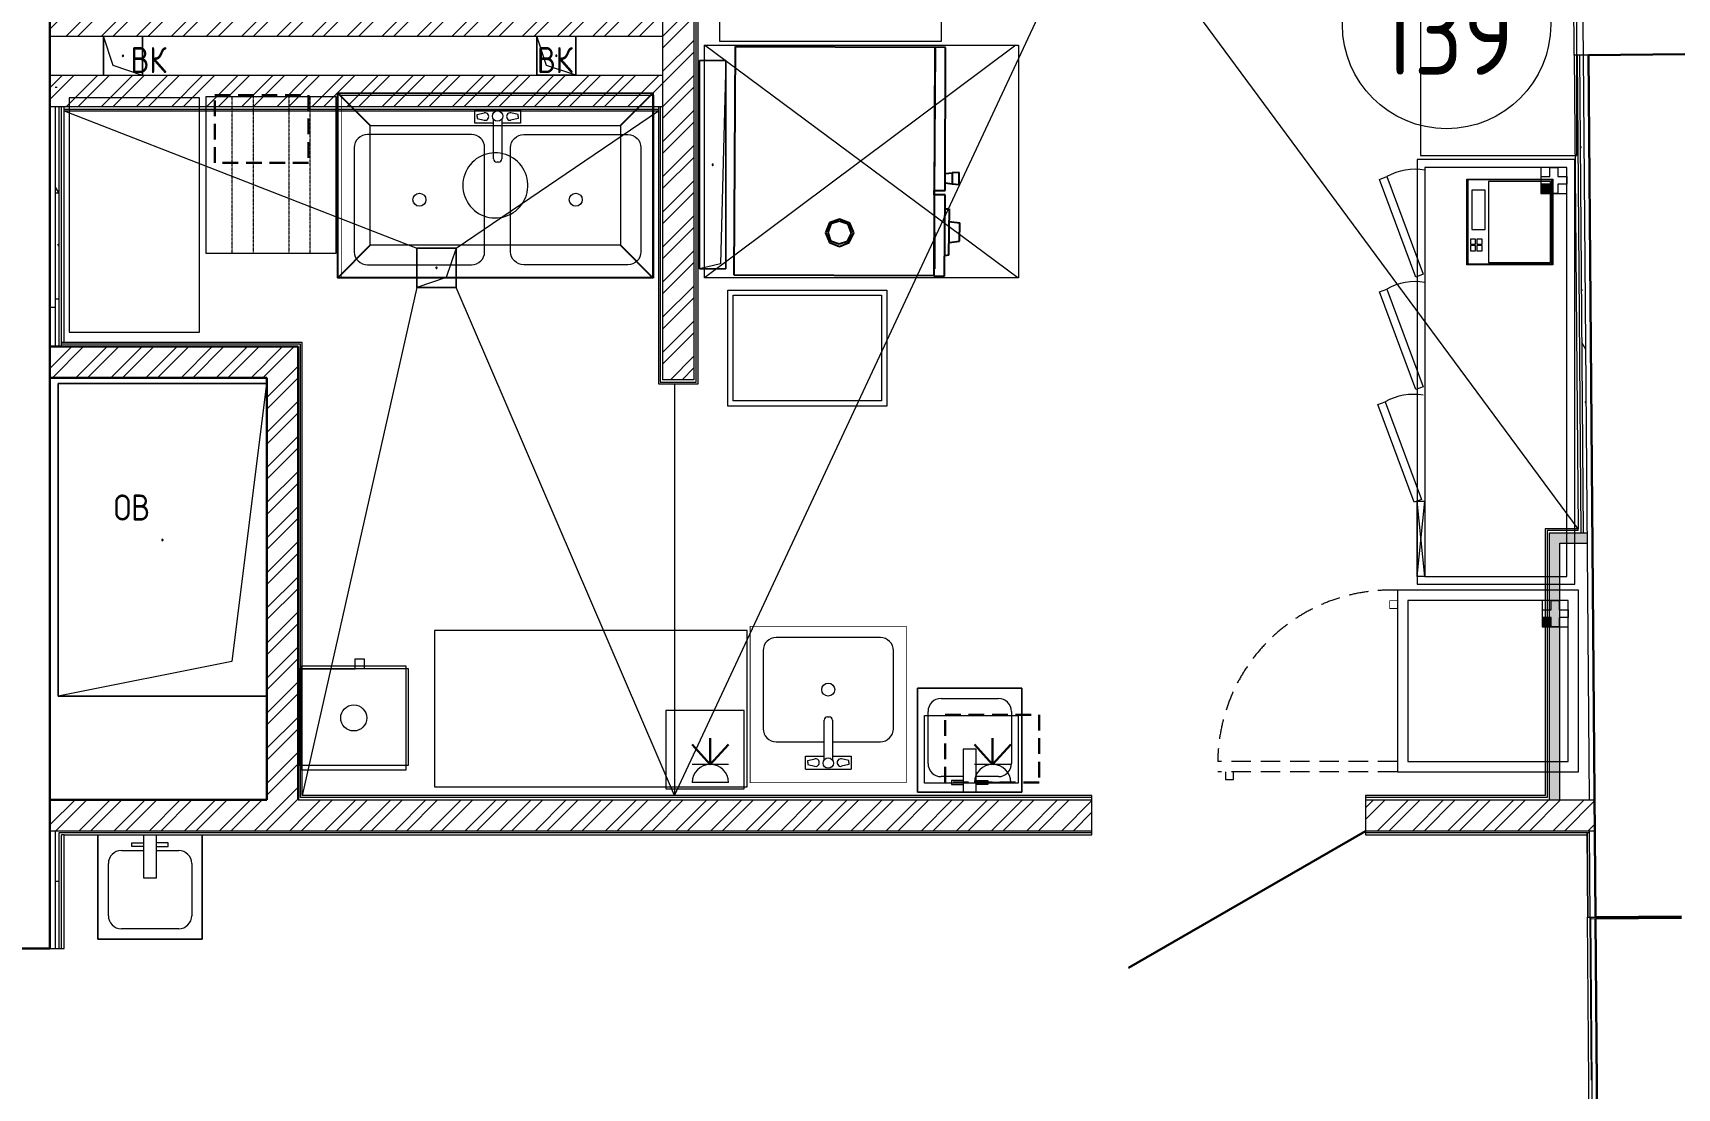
# Model space of a CAD drawing. Header units: millimetres. Extents: x -42533 to 645315, y 3457 to 82611.
# Drawn here: x 75664 to 81975, y 62895 to 66945 of the extents above; entities that cross this region are included whole.
import ezdxf

# ---------------------------------------------------------------- set-up
doc = ezdxf.new("R2010")
doc.units = ezdxf.units.MM
for name, pattern in [('ADSK_Штрих_ш3 п1_5', [4.5, 3, -1.5]), ('JIS_02_1.0', [2, 1, -1]), ('NASCOSTA', [0.375, 0.25, -0.125])]:
    doc.linetypes.add(name, pattern=pattern)
for name, color, linetype, lineweight in [('Аннотация', 7, 'Continuous', 18), ('Двери', 7, 'Continuous', 9), ('ДОНМ_ТХ_(Нейтральное_мебель)', 7, 'Continuous', 0), ('Обобщенные модели', 7, 'Continuous', 18), ('Оборудование', 7, 'Continuous', 18), ('Оборудование пищеблок', 250, 'Continuous', 5), ('Перекрытие', 7, 'Continuous', 18), ('Пищ_ОБорудование', 7, 'Continuous', 0), ('Сантехника', 7, 'Continuous', 18), ('Стены внутренние', 7, 'Continuous', 18), ('Стены наружные', 7, 'Continuous', 18), ('Стены несущие', 7, 'Continuous', 30), ('Стены отделка', 7, 'Continuous', 30), ('Стены штриховка', 7, 'Continuous', 9), ('ТХ Вспомогательное оборудование', 86, 'Continuous', 9), ('ТХ_розетки', 3, 'Continuous', 13), ('ШТРИХОВКА', 252, 'Continuous', 15)]:
    doc.layers.add(name, color=color, linetype=linetype, lineweight=lineweight)
doc.layers.add('Линии', color=7, linetype='Continuous', lineweight=9, true_color=0x00a600)
doc.layers.add('ЭОМ_Лотки рабочие', color=5, linetype='Continuous')
doc.styles.add('GOST Common', font='GOST_Common.ttf', dxfattribs={"width": 0.9, "height": 350})
doc.styles.add('GOST Common_5', font='GOST_Common.ttf', dxfattribs={"width": 0.9, "height": 200})
pattern_1 = [(45, (-31496.66, 188.9), (-67.35192, 67.35192), []), (45, (-31451.76, 188.9), (-67.35192, 67.35192), [])]
pattern_2 = [(0, (557.2, 188.9), (406.4, 101.6), [33.528, -271.272, 33.528, -271.272, -1625.6]), (0, (557.2, 188.9), (406.4, 101.6), [-609.6, 33.528, -576.072, 33.528, -271.272, -711.2]), (0, (557.2, 188.9), (406.4, 101.6), [-1524, 33.528, -169.672, 33.528, -474.472]), (120, (709.6, 239.7), (-291.18818, 301.15272), [33.528, -271.272, 33.528, -271.272, -1625.6]), (120, (709.6, 239.7), (-291.18818, 301.15272), [-609.6, 33.528, -576.072, 33.528, -271.272, -711.2]), (120, (709.6, 239.7), (-291.18818, 301.15272), [-1524, 33.528, -169.672, 33.528, -474.472]), (240, (760.4, 442.9), (-115.21182, -402.75272), [33.528, -271.272, 33.528, -271.272, -1625.6]), (240, (760.4, 442.9), (-115.21182, -402.75272), [-609.6, 33.528, -576.072, 33.528, -271.272, -711.2]), (240, (760.4, 442.9), (-115.21182, -402.75272), [-1524, 33.528, -169.672, 33.528, -474.472])]

# ---------------------------------------------------------------- blocks, each defined once
blk = doc.blocks.new('*U449')
at = {"layer": 'ТХ Вспомогательное оборудование', "color": 0}
blk.add_lwpolyline([(0, 0), (500, 0), (500, 600), (0, 600)], close=True, dxfattribs=at)
at = {"layer": 'ТХ Вспомогательное оборудование', "color": 0, "linetype": 'JIS_02_1.0'}
for points in [[(100, 0), (100, 600)], [(181.5, 600), (181.5, 0)], [(318.5, 600), (318.5, 0)], [(400, 0), (400, 600)]]:
    blk.add_lwpolyline(points, dxfattribs=at)
blk = doc.blocks.new('ТХ пищеблок....')
at = {"layer": 'Пищ_ОБорудование'}
for points in [[(8573.5, 20676.2), (8573.5, 20711.2), (8538.5, 20711.2), (8538.5, 20676.2)], [(8578.4, 19013.2), (8578.4, 19048.2), (8543.4, 19048.2), (8543.4, 19013.2)]]:
    blk.add_hatch(color=8, dxfattribs=at).paths.add_polyline_path(points)
at = {"layer": 'Оборудование', "color": 8}
for p, q in [((8076.8, 22022), (8076.8, 20822)), ((8676.8, 20822), (8676.8, 22022)), ((5328, 20351.7, 2), (5328, 21244.7, 2)), ((5328, 21244.7, 2), (6534, 21244.7, 2)), ((6523.3, 21244.7, 2), (5328, 20351.7, 2)), ((6530.6, 20351.7, 2), (5328, 21244.7, 2)), ((6534, 21244.7, 2), (6534, 20351.7, 2)), ((2889.9, 21043.6), (2889.9, 20143.6)), ((3389.9, 21043.6), (2889.9, 21043.6)), ((3389.9, 20143.6), (3389.9, 21043.6)), ((4446.9, 20946.3), (4446.9, 20996.3)), ((4621.5, 20996.3), (4446.9, 20996.3)), ((4518.3, 20808.8), (4518.3, 20961)), ((4550.1, 20961.2), (4550.1, 20808.8)), ((4621.5, 20996.3), (4621.5, 20946.3)), ((4518.3, 20946.3), (4446.9, 20946.3)), ((4621.5, 20946.3), (4550.1, 20946.3)), ((4537.4, 20796.1), (4531, 20796.1)), ((8076.8, 20822), (8676.8, 20822)), ((6534, 20351.7, 2), (5328, 20351.7, 2)), ((5417.8, 19860.2), (5417.8, 20305.2)), ((5417.8, 20305.2), (6027.8, 20305.2)), ((5437.8, 19880.2), (5437.8, 20285.2)), ((5437.8, 20285.2), (6007.8, 20285.2)), ((6007.8, 20285.2), (6007.8, 19880.2)), ((6027.8, 20305.2), (6027.8, 19860.2)), ((2889.9, 20143.6), (3389.9, 20143.6)), ((6027.8, 19860.2), (5417.8, 19860.2)), ((6007.8, 19880.2), (5437.8, 19880.2)), ((5492.5, 18998.9), (4292.5, 18998.9)), ((4292.5, 18998.9), (4292.5, 18398.9)), ((5492.5, 18398.9), (5492.5, 18998.9)), ((5180.2, 18691.4), (5180.2, 18391.4)), ((5480.2, 18691.4), (5180.2, 18691.4)), ((5480.2, 18391.4), (5480.2, 18691.4)), ((6172.8, 18412.8), (6172.8, 18672.8)), ((6172.8, 18672.8), (6532.8, 18672.8)), ((6532.8, 18672.8), (6532.8, 18412.8)), ((4292.5, 18398.9), (5492.5, 18398.9)), ((5180.2, 18391.4), (5480.2, 18391.4)), ((6532.8, 18412.8), (6172.8, 18412.8))]:
    blk.add_line(p, q, dxfattribs=at)
at = {"layer": 'Оборудование', "color": 8, "linetype": 'ByBlock', "lineweight": -2}
for p, q in [((5442.4, 20362.7), (5446.7, 21240.2)), ((5446.7, 21240.2), (6212.3, 21237.1)), ((6212.3, 21237.1), (6208.1, 20359.5)), ((6213.1, 21232.4), (6210.1, 20687.8)), ((6253.7, 21236.6), (6212.3, 21237.1)), ((6251.5, 20687.3), (6253.7, 21236.6)), ((6251.6, 20716.4), (6278.8, 20713.6)), ((6252.9, 20753.1), (6279.3, 20755)), ((6279.3, 20755), (6278.8, 20713.6)), ((6278.8, 20713.6), (6305.9, 20710.8)), ((6305.7, 20756.9), (6279.3, 20755)), ((6305.9, 20710.8), (6305.7, 20756.9)), ((6210.5, 20670.8), (6210.1, 20687.8)), ((6210.1, 20687.8), (6251.5, 20687.3)), ((6251.9, 20670.3), (6210.5, 20670.8)), ((6210.5, 20670.8), (6210.9, 20386.7)), ((6249.5, 20359), (6251.9, 20670.3)), ((5846.9, 20577.2), (5807.9, 20563.5)), ((5885.9, 20561.7), (5846.9, 20577.2)), ((6250.9, 20616.7), (6267.9, 20617.1)), ((6267.9, 20617.1), (6265.4, 20439.4)), ((5807.9, 20563.5), (5792.4, 20524.5)), ((5792.4, 20524.5), (5808.1, 20488.2)), ((5813.4, 20559.5), (5801.9, 20526.1)), ((5801.9, 20526.1), (5812, 20493.7)), ((5845.7, 20569.7), (5813.4, 20559.5)), ((5879.2, 20558.2), (5845.7, 20569.7)), ((5877.8, 20492.4), (5892.1, 20523.9)), ((5892.1, 20523.9), (5879.2, 20558.2)), ((5883.3, 20488.4), (5901.6, 20525.4)), ((5901.6, 20525.4), (5885.9, 20561.7)), ((6266.2, 20568.2), (6308.3, 20563)), ((6307.7, 20492.5), (6308.3, 20563)), ((5808.1, 20488.2), (5847, 20472.8)), ((5812, 20493.7), (5845.5, 20482.2)), ((5845.5, 20482.2), (5877.8, 20492.4)), ((5847, 20472.8), (5883.3, 20488.4)), ((6267.1, 20488.2), (6307.7, 20492.5)), ((6265.4, 20439.4), (6251.3, 20437)), ((6208.1, 20359.5), (5442.4, 20362.7)), ((6208.1, 20359.5), (6249.5, 20359))]:
    blk.add_line(p, q, dxfattribs=at)
at = {"layer": 'Оборудование', "color": 8, "linetype": 'ADSK_Штрих_ш3 п1_5', "lineweight": 30, "ltscale": 20}
for p, q in [((3448.6, 20793.1), (3448.6, 21053.1)), ((3448.6, 21053.1), (3808.6, 21053.1)), ((3808.6, 21053.1), (3808.6, 20793.1)), ((3808.6, 20793.1), (3448.6, 20793.1)), ((6252.3, 18415), (6252.3, 18675)), ((6252.3, 18675), (6612.3, 18675)), ((6612.3, 18675), (6612.3, 18415)), ((6612.3, 18415), (6252.3, 18415))]:
    blk.add_line(p, q, dxfattribs=at)
at = {"layer": 'Оборудование', "color": 8, "linetype": 'ByBlock', "lineweight": -2}
for points in [[(4045.4, 20936.5), (3920.4, 21061.5)], [(5130.5, 21061.5), (5005.5, 20936.5)], [(4045.4, 20477.4), (3920.4, 20352.4)], [(5130.5, 20352.4), (5005.5, 20477.4)]]:
    blk.add_lwpolyline(points, dxfattribs=at)
blk.add_lwpolyline([(5130.5, 20352.4), (3920.4, 20352.4), (3920.4, 21061.5), (5130.5, 21061.5)], close=True, dxfattribs=at)
at = {"layer": 'Оборудование', "color": 8, "lineweight": 15, "const_width": 3}
blk.add_lwpolyline([(5134.2, 20352.2), (3934.2, 20352.2), (3934.2, 21052.2), (5134.2, 21052.2)], close=True, dxfattribs=at)
at = {"layer": 'Оборудование', "color": 8}
for points in [[(4455.4, 20971.3), (4455.4, 20971.3), (4455.4, 20979.3), (4483.1, 20985.8)], [(4455.4, 20971.3), (4455.4, 20971.3), (4455.4, 20963.3), (4483.1, 20956.9)], [(4613.1, 20971.3), (4613.1, 20971.3), (4613.1, 20979.3), (4585.4, 20985.8)], [(4613.1, 20971.3), (4613.1, 20971.3), (4613.1, 20963.3), (4585.4, 20956.9)], [(4400.4, 20707), (4400.9, 20696.2), (4402.3, 20685.5), (4404.6, 20675), (4407.8, 20664.8), (4411.8, 20654.8), (4416.7, 20645.2), (4422.4, 20636.1), (4428.9, 20627.5), (4436.1, 20619.5), (4444, 20612.2), (4452.4, 20605.5), (4461.4, 20599.6), (4470.9, 20594.5), (4480.7, 20590.2), (4490.9, 20586.8), (4501.4, 20584.3), (4512, 20582.7), (4522.7, 20582), (4533.5, 20582.2), (4544.2, 20583.4), (4554.8, 20585.4), (4565.1, 20588.4), (4575.1, 20592.3), (4584.8, 20597), (4594, 20602.5), (4602.8, 20608.7), (4610.9, 20615.8), (4618.5, 20623.4), (4625.3, 20631.8), (4631.4, 20640.6), (4636.7, 20650), (4641.2, 20659.7), (4644.8, 20669.9), (4647.6, 20680.3), (4649.4, 20690.9), (4650.3, 20701.6), (4650.3, 20712.3), (4649.4, 20723), (4647.6, 20733.6), (4644.8, 20744), (4641.2, 20754.2), (4636.7, 20763.9), (4631.4, 20773.3), (4625.3, 20782.2), (4618.5, 20790.5), (4610.9, 20798.1), (4602.8, 20805.2), (4594, 20811.4), (4584.8, 20817), (4575.1, 20821.7), (4565.1, 20825.5), (4554.8, 20828.5), (4544.2, 20830.5), (4533.5, 20831.7), (4522.7, 20831.9), (4512, 20831.2), (4501.4, 20829.6), (4490.9, 20827.1), (4480.7, 20823.7), (4470.9, 20819.4), (4461.4, 20814.3), (4452.4, 20808.4), (4444, 20801.7), (4436.1, 20794.4), (4428.9, 20786.4), (4422.4, 20777.8), (4416.7, 20768.7), (4411.8, 20759.1), (4407.8, 20749.1), (4404.6, 20738.9), (4402.3, 20728.4), (4400.9, 20717.7), (4400.4, 20707)], [(8668.5, 19176.2), (8668.5, 20806.2), (8063.5, 20806.2), (8063.5, 19176.2), (8668.5, 19176.2)], [(8093.5, 19206.2), (8063.5, 19206.2), (8063.5, 19495.4), (8093.5, 19495.4), (8093.5, 19206.2), (8063.5, 19495.4), (8063.5, 19206.2), (8093.5, 19495.4)], [(8683.4, 18456.2), (8683.4, 19153.2), (7988.4, 19153.2), (7988.4, 18456.2), (8683.4, 18456.2)], [(3772.5, 18481.3), (4192.5, 18481.3), (4192.5, 18851.3), (3772.5, 18851.3), (3772.5, 18481.3), (3772.5, 18851.3), (3987.7, 18851.3), (3987.7, 18889.7), (4022.3, 18889.7), (4022.3, 18851.3)], [(4181.9, 18463), (3781.9, 18463), (3781.9, 18863), (4181.9, 18863), (4181.9, 18463)]]:
    blk.add_lwpolyline(points, dxfattribs=at)
at = {"layer": 'Оборудование', "color": 8, "lineweight": 0}
for points in [[(4434.2, 20902.2), (4034.2, 20902.2, 0.414214), (3984.2, 20852.2), (3984.2, 20452.2, 0.414214), (4034.2, 20402.2), (4434.2, 20402.2, 0.414214), (4484.2, 20452.2), (4484.2, 20852.2, 0.414214)], [(4634.2, 20902.2), (5034.2, 20902.2, -0.414214), (5084.2, 20852.2), (5084.2, 20452.2, -0.414214), (5034.2, 20402.2), (4634.2, 20402.2, -0.414214), (4584.2, 20452.2), (4584.2, 20852.2, -0.414214)]]:
    blk.add_lwpolyline(points, format="xyb", close=True, dxfattribs=at)
at = {"layer": 'Оборудование', "color": 8}
for points in [[(5005.5, 20477.4), (4045.4, 20477.4), (4045.4, 20936.5), (5005.5, 20936.5)], [(8638.5, 19206.2), (8638.5, 20776.2), (8093.5, 20776.2), (8093.5, 19206.2)], [(8059, 20355.4), (7919.2, 20730.1), (7947.3, 20740.6), (8087.1, 20365.8)], [(8059, 19924), (7919.2, 20298.8), (7947.3, 20309.3), (8087.1, 19934.5)], [(8052.6, 19491.3), (7912.7, 19866.1), (7940.9, 19876.5), (8080.7, 19501.8)], [(8643.4, 18496.2), (8643.4, 19113.2), (8028.4, 19113.2), (8028.4, 18496.2)]]:
    blk.add_lwpolyline(points, close=True, dxfattribs=at)
at = {"layer": 'Оборудование', "color": 8, "linetype": 'Continuous', "lineweight": 0}
for points in [[(8254.4, 20401.7), (8254.4, 20731.5), (8584.4, 20731.5), (8584.4, 20401.7)], [(8575.9, 20411), (8575.9, 20721.3), (8338.2, 20721.3), (8338.2, 20411)], [(8273.4, 20688.7), (8273.4, 20537.1), (8324.4, 20537.1), (8324.4, 20688.7)], [(8288.4, 20481.2), (8288.4, 20501.2), (8268.4, 20501.2), (8268.4, 20481.2)], [(8288.4, 20456.2), (8288.4, 20476.2), (8268.4, 20476.2), (8268.4, 20456.2)], [(8313.4, 20481.2), (8313.4, 20501.2), (8293.4, 20501.2), (8293.4, 20481.2)], [(8313.4, 20456.2), (8313.4, 20476.2), (8293.4, 20476.2), (8293.4, 20456.2)]]:
    blk.add_lwpolyline(points, close=True, dxfattribs=at)
at = {"layer": 'Оборудование', "color": 8, "lineweight": 0}
blk.add_lwpolyline([(8580.9, 20405.6), (8580.9, 20728.1), (8258.4, 20728.1), (8258.4, 20405.6)], close=True, dxfattribs=at)
for centre, radius in [((4534.2, 20973.1), 20), ((4234.2, 20652.2), 25), ((4834.2, 20652.2), 25)]:
    blk.add_circle(centre, radius, dxfattribs=at)
at = {"layer": 'Оборудование', "color": 8}
for centre, radius in [((4534.2, 20973.1), 20), ((3981.9, 18663), 50)]:
    blk.add_circle(centre, radius, dxfattribs=at)
for centre, radius, start, end in [((4485.4, 20971.3), 14.6, 260.93384, 99.06616), ((4583.1, 20971.3), 14.6, 80.93384, 279.06616), ((4531, 20808.8), 12.7, 180, 270), ((4537.4, 20808.8), 12.7, 270, 0), ((8056.1, 20544.8), 224.1, 80.38868, 119.06571), ((8056.1, 20113.4), 224.1, 80.38868, 119.06571), ((8049.7, 19680.7), 224.1, 80.38868, 119.06571)]:
    blk.add_arc(centre, radius, start, end, dxfattribs=at)
at = {"layer": 'Оборудование пищеблок', "color": 8}
blk.add_lwpolyline([(6236.6, 21659.1), (6236.6, 21259.1), (5386.6, 21259.1), (5386.6, 21659.1)], close=True, dxfattribs=at)
at = {"layer": 'Пищ_ОБорудование', "color": 8}
for p, q in [((5787.5, 18501.9), (5787.5, 18654.4)), ((5800.2, 18667.1), (5806.6, 18667.1)), ((5819.3, 18654.4), (5819.3, 18502.1)), ((5716.1, 18516.8), (5787.5, 18516.8)), ((5716.1, 18466.8), (5716.1, 18516.8)), ((5819.3, 18516.8), (5890.7, 18516.8)), ((5890.7, 18516.8), (5890.7, 18466.8)), ((5716.1, 18466.8), (5890.7, 18466.8))]:
    blk.add_line(p, q, dxfattribs=at)
for points in [[(8538.5, 20776.2), (8538.5, 20676.2), (8638.5, 20676.2), (8638.5, 20776.2), (8538.5, 20776.2), (8538.5, 20741.2), (8573.5, 20741.2), (8573.5, 20776.2), (8603.5, 20776.2), (8603.5, 20741.2), (8638.5, 20741.2), (8638.5, 20711.2), (8603.5, 20711.2), (8603.5, 20676.2), (8573.5, 20676.2), (8573.5, 20711.2), (8538.5, 20711.2)], [(8543.4, 19113.2), (8543.4, 19013.2), (8643.4, 19013.2), (8643.4, 19113.2), (8543.4, 19113.2), (8543.4, 19078.2), (8578.4, 19078.2), (8578.4, 19113.2), (8608.4, 19113.2), (8608.4, 19078.2), (8643.4, 19078.2), (8643.4, 19048.2), (8608.4, 19048.2), (8608.4, 19013.2), (8578.4, 19013.2), (8578.4, 19048.2), (8543.4, 19048.2)], [(5724.5, 18491.8), (5724.5, 18491.8), (5724.5, 18499.8), (5752.2, 18506.2)], [(5882.2, 18491.8), (5882.2, 18491.8), (5882.2, 18499.8), (5854.5, 18506.2)], [(5724.5, 18491.8), (5724.5, 18491.8), (5724.5, 18483.8), (5752.2, 18477.4)], [(5882.2, 18491.8), (5882.2, 18491.8), (5882.2, 18483.8), (5854.5, 18477.4)]]:
    blk.add_lwpolyline(points, dxfattribs=at)
at = {"layer": 'Пищ_ОБорудование', "color": 8, "lineweight": 15, "ltscale": 10, "const_width": 3}
blk.add_lwpolyline([(7988.4, 19113.2), (7958.4, 19113.2), (7958.4, 19083.2), (7988.4, 19083.2)], dxfattribs=at)
at = {"layer": 'Пищ_ОБорудование', "color": 8, "lineweight": 15, "const_width": 3}
blk.add_lwpolyline([(5503.4, 19015), (6103.4, 19015), (6103.4, 18415), (5503.4, 18415)], close=True, dxfattribs=at)
at = {"layer": 'Пищ_ОБорудование', "color": 8, "lineweight": 0}
for points in [[(6053.4, 18787.6), (6053.4, 18921.7, 0.414214), (6003.4, 18971.7), (5603.4, 18971.7, 0.414214), (5553.4, 18921.7), (5553.4, 18621.7, 0.414214), (5603.4, 18571.7), (5787.5, 18571.7)], [(5819.3, 18571.7), (6003.4, 18571.7, 0.414214), (6053.4, 18621.7), (6053.4, 18787.6)]]:
    blk.add_lwpolyline(points, format="xyb", dxfattribs=at)
at = {"layer": 'Пищ_ОБорудование', "color": 8, "linetype": 'NASCOSTA', "lineweight": 0, "ltscale": 300}
for points in [[(7988.4, 18496.2), (7298.4, 18496.2)], [(7988.4, 18456.2), (7298.4, 18456.2)], [(7328.4, 18456.2), (7328.4, 18426.2), (7358.4, 18426.2), (7358.4, 18456.2)]]:
    blk.add_lwpolyline(points, dxfattribs=at)
at = {"layer": 'Пищ_ОБорудование', "color": 8, "lineweight": 0}
for centre, radius in [((5803.4, 18771.7), 25), ((5803.4, 18490), 20)]:
    blk.add_circle(centre, radius, dxfattribs=at)
at = {"layer": 'Пищ_ОБорудование', "color": 8}
blk.add_circle((5803.4, 18490), 20, dxfattribs=at)
at = {"layer": 'Пищ_ОБорудование', "color": 8, "linetype": 'NASCOSTA', "lineweight": 0, "ltscale": 300}
blk.add_arc((7962.4, 18489.7), 664, 87.75598, 179.43721, dxfattribs=at)
at = {"layer": 'Пищ_ОБорудование', "color": 8}
for centre, radius, start, end in [((5800.2, 18654.4), 12.7, 90, 180), ((5806.6, 18654.4), 12.7, 0, 90), ((5754.5, 18491.8), 14.6, 260.93384, 99.06616), ((5852.2, 18491.8), 14.6, 80.93384, 279.06616)]:
    blk.add_arc(centre, radius, start, end, dxfattribs=at)
at = {"layer": 'ТХ_розетки', "color": 8, "lineweight": 30}
for p, q in [((5280.8, 18561.1), (5350.6, 18485)), ((5350.6, 18485), (5350.6, 18585)), ((5420.4, 18561.1), (5350.6, 18485)), ((6364.6, 18561.1), (6434.4, 18485)), ((6434.4, 18485), (6434.4, 18585)), ((6504.2, 18561.1), (6434.4, 18485))]:
    blk.add_line(p, q, dxfattribs=at)
at = {"layer": 'ТХ_розетки', "color": 8, "lineweight": 0}
for p, q in [((5420.6, 18485), (5280.6, 18485)), ((6504.4, 18485), (6364.4, 18485)), ((5420.6, 18415), (5280.6, 18415)), ((6504.4, 18415), (6364.4, 18415))]:
    blk.add_line(p, q, dxfattribs=at)
for centre in [(5350.6, 18415), (6434.4, 18415)]:
    blk.add_arc(centre, 70, 0, 180, dxfattribs=at)
at = {"layer": 'ДОНМ_ТХ_(Нейтральное_мебель)', "color": 8}
blk.add_blockref('*U449', (3414.8, 20447.1), dxfattribs=at)
blk = doc.blocks.new('1 этаж')
at = {"layer": 'Стены внутренние', "lineweight": 9}
h = blk.add_hatch(dxfattribs=at)
h.set_pattern_fill('FP_12', color=8, style=0, pattern_type=2)
h.set_pattern_definition(pattern_2)
h.paths.add_polyline_path([(55423.616, 32747.616), (55438.616, 32747.738), (55423.852, 34573.14), (55408.859, 34572.302), (55423.264, 32791.236)])
h.paths.add_polyline_path([(55394.376, 36362.96), (55409.375, 36363.243), (55406.559, 36633.544), (55392.19, 36633.27), (55394.375, 36363.082)])
h = blk.add_hatch(dxfattribs=at)
h.set_pattern_fill('FP_12', color=8, style=0, pattern_type=2)
h.set_pattern_definition(pattern_2)
h.paths.add_polyline_path([(49558.085, 33374.461), (49564.085, 33374.461), (49573.085, 33434.461), (49573.085, 34446.182), (49565.585, 34446.182), (49565.585, 34455.182), (49558.085, 34455.182), (49558.085, 33412.818)])
at = {"layer": 'Стены внутренние'}
for points in [[(55333.526, 31715.182), (55333.526, 32739.646), (55293.526, 32739.646), (55293.526, 31715.182)], [(55333.526, 32699.646), (55439.005, 32699.646), (55438.681, 32739.646), (55333.526, 32739.646)]]:
    blk.add_hatch(color=8, dxfattribs=at).paths.add_polyline_path(points)
at = {"layer": 'Стены внутренние', "lineweight": 9}
h = blk.add_hatch(dxfattribs=at)
h.set_pattern_fill('FP_12', color=8, style=0, pattern_type=2)
h.set_pattern_definition(pattern_2)
h.paths.add_polyline_path([(49573.085, 23217.02), (49573.085, 26451.22), (49558.085, 26451.22), (49558.085, 23217.02)])
h.paths.add_polyline_path([(49573.085, 27501.22), (49573.085, 30093.902), (49558.085, 30093.902), (49558.085, 27501.22)])
h.paths.add_polyline_path([(49573.085, 31143.902), (49573.085, 31600.182), (49558.085, 31600.182), (49558.085, 31143.902)])
at = {"layer": 'Стены штриховка'}
h = blk.add_hatch(dxfattribs=at)
h.set_pattern_fill('ANSI32', color=8, scale=10)
h.set_pattern_definition(pattern_1)
h.paths.add_polyline_path([(52009.727, 36756.005), (51889.727, 36758.034), (51889.727, 33327.305), (52009.727, 33327.305)])
h.paths.add_polyline_path([(51889.727, 34752.838), (51882.778, 34765.182), (49538.085, 34765.182), (49538.085, 34645.182), (51889.727, 34645.182)])
h.paths.add_polyline_path([(51889.727, 34495.182), (49538.085, 34495.182), (49538.085, 34375.182), (51889.727, 34375.182)])
h = blk.add_hatch(dxfattribs=at)
h.set_pattern_fill('ANSI32', color=8, scale=10)
h.set_pattern_definition(pattern_1)
h.paths.add_polyline_path([(49766.017, 33334.461), (50370.193, 33334.512), (50369.473, 33454.461), (49538.085, 33454.461), (49538.085, 33334.461), (49569.473, 33334.461)])
h = blk.add_hatch(dxfattribs=at)
h.set_pattern_fill('ANSI32', color=8, scale=10)
h.set_pattern_definition(pattern_1)
h.paths.add_polyline_path([(53537.398, 31715.182), (50490.657, 31715.182), (50490.657, 31595.182), (53537.398, 31595.182)])
h.paths.add_polyline_path([(55466.968, 31715.182), (54587.398, 31715.182), (54587.398, 31595.182), (55467.776, 31595.182)])
h.paths.add_polyline_path([(50370.193, 31595.182), (50490.193, 31595.182), (50490.193, 33454.461), (50370.193, 33454.461), (50370.193, 31715.182)])
h = blk.add_hatch(dxfattribs=at)
h.set_pattern_fill('ANSI32', color=8, scale=10)
h.set_pattern_definition(pattern_1)
h.paths.add_polyline_path([(49766.017, 31595.182), (50370.193, 31595.182), (50369.473, 31715.182), (49538.085, 31715.182), (49538.085, 31595.182)])
at = {"layer": 'Двери', "color": 8, "lineweight": 30}
blk.add_line((54587.398, 31595.182), (53678.071, 31070.182), dxfattribs=at)
at = {"layer": 'Линии', "color": 8}
blk.add_circle((54898.772, 34690.65), 400, dxfattribs=at)
at = {"layer": 'Обобщенные модели', "color": 8}
for p, q in [((49743.085, 34495.182), (49743.085, 34645.182)), ((49780.585, 34532.682), (49743.085, 34645.182)), ((49743.085, 34645.182), (49743.085, 34495.182)), ((49893.085, 34645.182), (49893.085, 34495.182)), ((49893.085, 34495.182), (49893.085, 34645.182)), ((51406.648, 34495.52), (51406.648, 34645.182)), ((51406.648, 34645.182), (51406.648, 34495.52)), ((51444.148, 34533.02), (51406.761, 34645.182)), ((51556.648, 34645.182), (51556.648, 34495.52)), ((51556.648, 34495.52), (51556.648, 34645.182)), ((49893.085, 34495.182), (49780.585, 34532.682)), ((51556.648, 34495.52), (51444.148, 34533.02)), ((52031.777, 33752.232), (52031.777, 34552.232)), ((52031.777, 34552.232), (52131.777, 34552.232)), ((52131.777, 34552.232), (52031.777, 34552.232)), ((52031.777, 34552.232), (52031.777, 33752.232)), ((52131.777, 34552.232), (52111.777, 33772.232)), ((52131.777, 34552.232), (52131.777, 33752.232)), ((52131.777, 33752.232), (52131.777, 34552.232)), ((51556.648, 34495.52), (51406.648, 34495.52)), ((51406.648, 34495.52), (51556.648, 34495.52)), ((50946.648, 33681.63), (50946.648, 33831.63)), ((50946.648, 33831.63), (51096.648, 33831.63)), ((51096.648, 33831.63), (51059.148, 33719.13)), ((51096.648, 33831.63), (51096.648, 33681.63)), ((52111.777, 33772.232), (52031.777, 33752.232)), ((51059.148, 33719.13), (50946.648, 33681.63)), ((52131.777, 33752.232), (52031.777, 33752.232)), ((52031.777, 33752.232), (52131.777, 33752.232)), ((51096.648, 33681.63), (50946.648, 33681.63)), ((49569.473, 32112.278), (49569.473, 33312.278)), ((49569.473, 33312.278), (50369.473, 33312.278)), ((50369.473, 33312.278), (49569.473, 33312.278)), ((49569.473, 33312.278), (49569.473, 32112.278)), ((50369.473, 33312.278), (50236.139, 32245.611)), ((50369.473, 33312.278), (50369.473, 32112.278)), ((50369.473, 32112.278), (50369.473, 33312.278)), ((50236.139, 32245.611), (49569.473, 32112.278)), ((50369.473, 32112.278), (49569.473, 32112.278)), ((49569.473, 32112.278), (50369.473, 32112.278))]:
    blk.add_line(p, q, dxfattribs=at)
for centre, start, end in [((49818.085, 34570.182), 90, 270), ((49818.085, 34570.182), 150, 255), ((49818.085, 34570.182), 270, 90), ((49818.085, 34570.182), 30, 90), ((49818.085, 34570.182), 285, 0), ((51481.648, 34570.52), 90, 270), ((51481.648, 34570.52), 150, 255), ((51481.648, 34570.52), 270, 90), ((51481.648, 34570.52), 30, 90), ((51481.648, 34570.52), 285, 0), ((52081.777, 34152.232), 0, 180), ((52081.777, 34152.232), 120, 180), ((52081.777, 34152.232), 180, 0), ((52081.777, 34152.232), 240, 345), ((52081.777, 34152.232), 15, 90), ((51021.648, 33756.63), 0, 180), ((51021.648, 33756.63), 120, 180), ((51021.648, 33756.63), 180, 0), ((51021.648, 33756.63), 240, 345), ((51021.648, 33756.63), 15, 90), ((49969.473, 32712.278), 0, 180), ((49969.473, 32712.278), 120, 180), ((49969.473, 32712.278), 180, 0), ((49969.473, 32712.278), 240, 345), ((49969.473, 32712.278), 15, 90)]:
    blk.add_arc(centre, 2.5, start, end, dxfattribs=at)
at = {"layer": 'Перекрытие', "color": 8}
for p, q in [((51934.727, 31731.082), (53513.085, 35111.63)), ((55403.552, 32755.546), (53663.085, 35111.63)), ((49593.085, 34359.282), (50946.648, 33831.63)), ((51096.648, 33831.63), (51873.827, 34359.282)), ((51096.648, 33831.63), (50946.648, 33831.63)), ((50946.648, 33831.63), (50946.648, 33681.63)), ((51096.648, 33681.63), (51096.648, 33831.63)), ((50946.648, 33681.63), (50506.093, 31731.082)), ((50946.648, 33681.63), (51096.648, 33681.63)), ((51934.727, 31731.082), (51096.648, 33681.63)), ((51934.727, 33311.405), (51934.727, 31731.082))]:
    blk.add_line(p, q, dxfattribs=at)
at = {"layer": 'Сантехника', "color": 8}
for p, q in [((52868.429, 32143.957), (52868.429, 31743.957)), ((53268.429, 32143.957), (52868.429, 32143.957)), ((52868.429, 32143.957), (53268.429, 32143.957)), ((52868.429, 31743.957), (52868.429, 32143.957)), ((53268.429, 31743.957), (53268.429, 32143.957)), ((53268.429, 32143.957), (53268.429, 31743.957)), ((52958.43, 32103.957), (53178.429, 32103.957)), ((52908.43, 31853.956), (52908.43, 32053.957)), ((53228.429, 32053.957), (53228.429, 31853.956)), ((53043.429, 31908.97), (53043.429, 31743.957)), ((53093.429, 31908.97), (53043.429, 31908.97)), ((53093.429, 31743.957), (53093.429, 31908.97)), ((53043.429, 31803.956), (52958.43, 31803.956)), ((52998.429, 31788.957), (52998.429, 31773.957)), ((53043.429, 31788.957), (52998.429, 31788.957)), ((52998.429, 31773.957), (53043.429, 31773.957)), ((53178.429, 31803.956), (53093.429, 31803.956)), ((53093.429, 31788.957), (53138.429, 31788.957)), ((53138.429, 31773.957), (53093.429, 31773.957)), ((53138.429, 31788.957), (53138.429, 31773.957)), ((52868.429, 31743.957), (53268.429, 31743.957)), ((53268.429, 31743.957), (52868.429, 31743.957)), ((49722.102, 31580.182), (49722.102, 31180.182)), ((49722.102, 31180.182), (49722.102, 31580.182)), ((49897.102, 31580.182), (49897.102, 31415.169)), ((49947.102, 31415.169), (49947.102, 31580.182)), ((50122.102, 31180.182), (50122.102, 31580.182)), ((50122.102, 31580.182), (50122.102, 31180.182)), ((49812.102, 31520.182), (49897.102, 31520.182)), ((49852.102, 31550.182), (49897.102, 31550.182)), ((49852.102, 31535.182), (49852.102, 31550.182)), ((49897.102, 31535.182), (49852.102, 31535.182)), ((49992.102, 31550.182), (49947.102, 31550.182)), ((49947.102, 31535.182), (49992.102, 31535.182)), ((49947.102, 31520.182), (50032.102, 31520.182)), ((49992.102, 31535.182), (49992.102, 31550.182)), ((49762.102, 31270.181), (49762.102, 31470.182)), ((50082.102, 31470.182), (50082.102, 31270.181)), ((49897.102, 31415.169), (49947.102, 31415.169)), ((49722.102, 31180.182), (50122.102, 31180.182)), ((50122.102, 31180.182), (49722.102, 31180.182)), ((50032.102, 31220.181), (49812.102, 31220.181))]:
    blk.add_line(p, q, dxfattribs=at)
for centre, start, end in [((52958.43, 32053.957), 90, 180), ((53178.429, 32053.957), 0, 90), ((52958.43, 31853.956), 180, 270), ((53178.429, 31853.956), 270, 0), ((49812.102, 31470.182), 90, 180), ((50032.102, 31470.182), 0, 90), ((49812.102, 31270.181), 180, 270), ((50032.102, 31270.181), 270, 0)]:
    blk.add_arc(centre, 50, start, end, dxfattribs=at)
at = {"layer": 'Стены внутренние', "color": 8}
for p, q in [((55388.854, 34572.857), (55374.377, 36362.799)), ((55423.852, 34573.14), (55409.376, 36363.082)), ((55455.675, 30638.47), (55450.611, 31264.65)), ((55450.659, 31258.65), (55470.658, 31258.812)), ((55456.394, 30638.476), (55455.675, 30638.47))]:
    blk.add_line(p, q, dxfattribs=at)
at = {"layer": 'Стены наружные', "color": 8}
for p, q in [((55447.013, 30314.59), (55439.33, 31264.559)), ((55451.33, 31264.656), (55459.013, 30314.687))]:
    blk.add_line(p, q, dxfattribs=at)
at = {"layer": 'Стены несущие', "color": 8}
for p, q in [((49538.085, 31143.902), (49538.085, 35551.902)), ((55813.84, 34576.294), (55443.852, 34573.302)), ((55470.61, 31264.812), (55443.852, 34573.302)), ((49538.085, 33454.461), (50490.193, 33454.461)), ((50490.193, 33454.461), (50490.193, 31715.182)), ((49538.085, 33334.461), (50370.193, 33334.461)), ((50370.193, 33334.461), (50370.193, 31715.182)), ((50370.193, 31715.182), (49538.085, 31715.182)), ((55470.61, 31264.812), (55800.599, 31267.48)), ((55800.648, 31261.481), (55470.658, 31258.812)), ((55470.658, 31258.812), (55478.746, 30258.845)), ((49028.085, 31143.902), (49538.085, 31143.902))]:
    blk.add_line(p, q, dxfattribs=at)
at = {"layer": 'Стены отделка', "color": 8, "lineweight": 9}
for p, q in [((51889.727, 36758.542), (51889.727, 33327.305)), ((52009.727, 36756.005), (52009.727, 33327.305)), ((52025.627, 33311.405), (52025.627, 36726)), ((49538.085, 34645.182), (51889.727, 34645.182)), ((55443.852, 34573.302), (55388.854, 34572.857)), ((55388.854, 34572.857), (55403.552, 32755.546)), ((55446.967, 31715.182), (55423.852, 34573.14)), ((51889.727, 34495.182), (49538.085, 34495.182)), ((51889.727, 34375.182), (49538.085, 34375.182)), ((49558.085, 34375.182), (49558.085, 33454.461)), ((49593.085, 33470.361), (49593.085, 34375.182)), ((49593.085, 34359.282), (51873.827, 34359.282)), ((51873.827, 34375.182), (51873.827, 33311.405)), ((49538.085, 33605.629), (49558.085, 33605.629)), ((50506.093, 33470.361), (49582.085, 33470.361)), ((50506.093, 31731.082), (50506.093, 33470.361)), ((52009.727, 33327.305), (51889.727, 33327.305)), ((51873.827, 33311.405), (52025.627, 33311.405)), ((55277.626, 32755.546), (55277.626, 31731.082)), ((55403.552, 32755.546), (55277.626, 32755.546)), ((55293.526, 31715.182), (55293.526, 32739.646)), ((55293.526, 32739.646), (55438.681, 32739.646)), ((55333.526, 31715.182), (55333.526, 32699.646)), ((55333.526, 32699.646), (55439.005, 32699.646)), ((53537.398, 31731.082), (50506.093, 31731.082)), ((53537.398, 31580.182), (53537.398, 31731.082)), ((55277.626, 31731.082), (54587.398, 31731.082)), ((54587.398, 31731.082), (54587.398, 31580.182)), ((49558.085, 31595.182), (49558.085, 31143.902)), ((49593.085, 31580.182), (53537.398, 31580.182)), ((49593.085, 31143.902), (49593.085, 31580.182)), ((54587.398, 31580.182), (55436.616, 31580.182)), ((55436.705, 31589.182), (55439.33, 31264.559)), ((55450.611, 31264.65), (55447.937, 31595.182)), ((55439.33, 31264.559), (55470.61, 31264.812)), ((49538.085, 31143.902), (49593.085, 31143.902))]:
    blk.add_line(p, q, dxfattribs=at)
at = {"layer": 'Стены штриховка', "color": 8}
for p, q in [((52018.727, 33318.305), (52018.727, 36726)), ((55399.853, 34572.946), (55414.68, 32739.646)), ((55408.853, 34573.019), (55423.681, 32739.646)), ((49573.085, 33454.461), (49573.085, 34375.182)), ((49582.085, 33454.461), (49582.085, 34375.182)), ((49593.085, 34366.182), (51873.827, 34366.182)), ((51880.727, 34375.182), (51880.727, 33318.305)), ((50499.193, 33463.461), (49582.085, 33463.461)), ((50499.193, 31724.182), (50499.193, 33463.461)), ((51880.727, 33318.305), (52018.727, 33318.305)), ((55284.526, 32748.646), (55284.526, 31724.182)), ((55403.607, 32748.646), (55284.526, 32748.646)), ((55403.607, 32748.646), (55403.552, 32755.546)), ((50490.193, 31715.182), (53537.398, 31715.182)), ((53537.398, 31724.182), (50499.193, 31724.182)), ((55284.526, 31724.182), (54587.398, 31724.182)), ((54587.398, 31715.182), (55466.968, 31715.182)), ((53537.398, 31595.182), (49538.085, 31595.182)), ((49573.085, 31589.182), (53537.398, 31589.182)), ((49573.085, 31143.902), (49573.085, 31589.182)), ((49593.085, 31580.182), (49582.085, 31580.182)), ((49582.085, 31143.902), (49582.085, 31580.182)), ((55467.776, 31595.182), (54587.398, 31595.182)), ((54587.398, 31589.182), (55447.824, 31589.182)), ((55438.705, 31589.182), (55441.33, 31264.575))]:
    blk.add_line(p, q, dxfattribs=at)
at = {"layer": 'ЭОМ_Лотки рабочие'}
blk.add_blockref('ТХ пищеблок....', (46722.058, 13366.044), dxfattribs=at)
at = {"layer": 'Аннотация', "color": 8, "style": 'GOST Common_5', "width": 0.9}
for s, p in [('ВК', (49847.225, 34504.312)), ('ВК', (51407.225, 34504.312)), ('ОВ', (49782.604, 32786.667))]:
    blk.add_text(s, height=100, dxfattribs=at).set_placement(p)
at = {"layer": 'Аннотация', "color": 8, "lineweight": 9, "insert": (54898.772, 34653.701), "char_height": 312.5, "width": 520.21112, "attachment_point": 5, "line_spacing_factor": 1.022766, "style": 'GOST Common'}
blk.add_mtext('139', dxfattribs=at)

msp = doc.modelspace()

# ---------------------------------------------------------------- block references
at = {"layer": 'ШТРИХОВКА'}
msp.add_blockref('1 этаж', (26191.6, 32286.7), dxfattribs=at)

doc.saveas('drawing.dxf')
